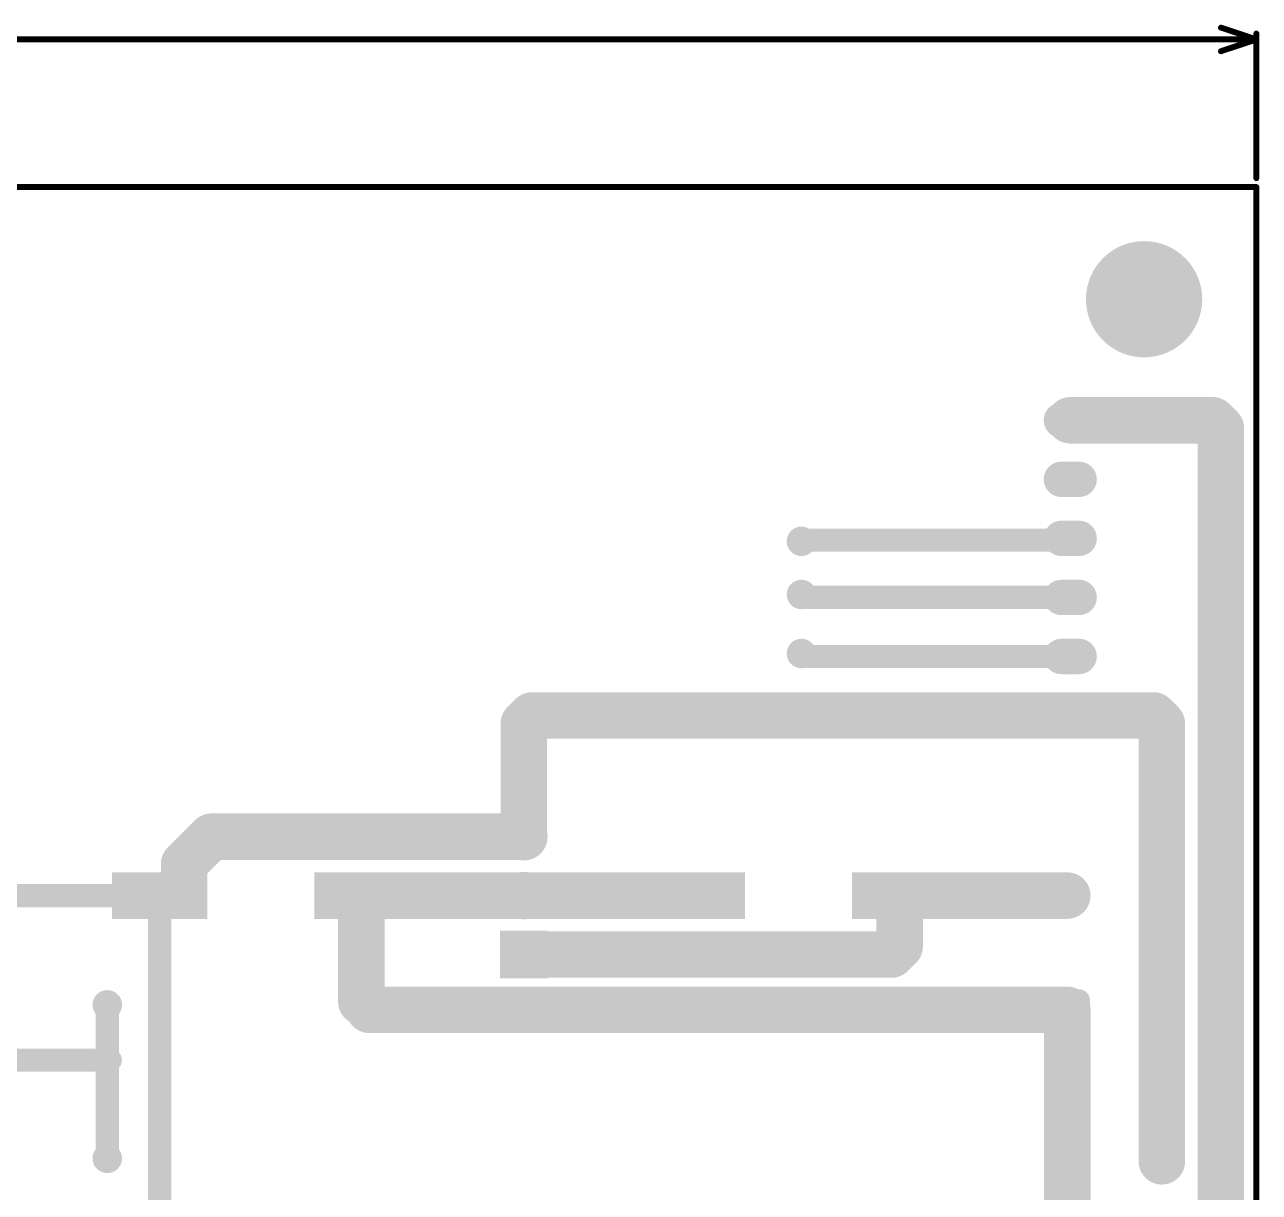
# Model space of a CAD drawing. Header units: millimetres. Extents: x 27 to 180, y 43 to 150.
# Drawn here: x 126.8 to 179.8, y 99.6 to 149.9 of the extents above; entities that cross this region are included whole.
import ezdxf

# ---------------------------------------------------------------- set-up
doc = ezdxf.new("R2010")
doc.units = ezdxf.units.MM
for name, color, linetype in [('BottomLayer', 5, 'Continuous'), ('Mechanical1', 6, 'Continuous'), ('MultiLayer', 9, 'Continuous'), ('PadHoleLayer', 156, 'Continuous'), ('ViaHoleLayer', 16, 'Continuous')]:
    doc.layers.add(name, color=color, linetype=linetype)

# ---------------------------------------------------------------- blocks, each defined once
blk = doc.blocks.new('ON_S_____________TO220B03_MFG_18')
at = {"layer": 'BottomLayer'}
blk.add_hatch(color=5, dxfattribs=at).paths.add_polyline_path([(-1.565, 3.56), (0.485, 3.56), (0.485, 1.51), (-1.565, 1.51)])
h = blk.add_hatch(color=5, dxfattribs=at)
edge = h.paths.add_edge_path()
edge.add_arc((-0.54, 0), 1.025, 0, 360)
h = blk.add_hatch(color=5, dxfattribs=at)
edge = h.paths.add_edge_path()
edge.add_arc((-0.54, -2.535), 1.025, 0, 360)
at = {"layer": 'MultiLayer'}
blk.add_hatch(color=9, dxfattribs=at).paths.add_polyline_path([(-1.565, 3.56), (0.485, 3.56), (0.485, 1.51), (-1.565, 1.51)])
h = blk.add_hatch(color=9, dxfattribs=at)
edge = h.paths.add_edge_path()
edge.add_arc((-0.54, 0), 1.025, 0, 360)
h = blk.add_hatch(color=9, dxfattribs=at)
edge = h.paths.add_edge_path()
edge.add_arc((-0.54, -2.535), 1.025, 0, 360)
at = {"layer": 'PadHoleLayer'}
h = blk.add_hatch(color=156, dxfattribs=at)
edge = h.paths.add_edge_path()
edge.add_arc((-0.54, 2.535), 0.675, 0, 360)
h = blk.add_hatch(color=156, dxfattribs=at)
edge = h.paths.add_edge_path()
edge.add_arc((-0.54, 0), 0.675, 0, 360)
h = blk.add_hatch(color=156, dxfattribs=at)
edge = h.paths.add_edge_path()
edge.add_arc((-0.54, -2.535), 0.675, 0, 360)
blk = doc.blocks.new('2_54_C___________6_B_68')
at = {"layer": 'BottomLayer'}
blk.add_hatch(color=5, dxfattribs=at).paths.add_polyline_path([(-0.508, 1.27), (1.016, 1.27), (1.016, -1.016), (-0.508, -1.016)])
h = blk.add_hatch(color=5, dxfattribs=at)
edge = h.paths.add_edge_path()
edge.add_arc((2.794, -0.254), 0.762, 180, 360)
edge.add_line((3.556, -0.254), (3.556, 0.508))
edge.add_arc((2.794, 0.508), 0.762, 0, 180)
edge.add_line((2.032, 0.508), (2.032, -0.254))
h = blk.add_hatch(color=5, dxfattribs=at)
edge = h.paths.add_edge_path()
edge.add_arc((5.334, -0.254), 0.762, 180, 360)
edge.add_line((6.096, -0.254), (6.096, 0.508))
edge.add_arc((5.334, 0.508), 0.762, 0, 180)
edge.add_line((4.572, 0.508), (4.572, -0.254))
h = blk.add_hatch(color=5, dxfattribs=at)
edge = h.paths.add_edge_path()
edge.add_arc((7.874, -0.254), 0.762, 180, 360)
edge.add_line((8.636, -0.254), (8.636, 0.508))
edge.add_arc((7.874, 0.508), 0.762, 0, 180)
edge.add_line((7.112, 0.508), (7.112, -0.254))
h = blk.add_hatch(color=5, dxfattribs=at)
edge = h.paths.add_edge_path()
edge.add_arc((10.414, -0.254), 0.762, 180, 360)
edge.add_line((11.176, -0.254), (11.176, 0.508))
edge.add_arc((10.414, 0.508), 0.762, 0, 180)
edge.add_line((9.652, 0.508), (9.652, -0.254))
h = blk.add_hatch(color=5, dxfattribs=at)
edge = h.paths.add_edge_path()
edge.add_arc((12.954, -0.254), 0.762, 180, 360)
edge.add_line((13.716, -0.254), (13.716, 0.508))
edge.add_arc((12.954, 0.508), 0.762, 0, 180)
edge.add_line((12.192, 0.508), (12.192, -0.254))
at = {"layer": 'MultiLayer'}
blk.add_hatch(color=9, dxfattribs=at).paths.add_polyline_path([(-0.508, 1.27), (1.016, 1.27), (1.016, -1.016), (-0.508, -1.016)])
h = blk.add_hatch(color=9, dxfattribs=at)
edge = h.paths.add_edge_path()
edge.add_arc((2.794, -0.254), 0.762, 180, 360)
edge.add_line((3.556, -0.254), (3.556, 0.508))
edge.add_arc((2.794, 0.508), 0.762, 0, 180)
edge.add_line((2.032, 0.508), (2.032, -0.254))
h = blk.add_hatch(color=9, dxfattribs=at)
edge = h.paths.add_edge_path()
edge.add_arc((5.334, -0.254), 0.762, 180, 360)
edge.add_line((6.096, -0.254), (6.096, 0.508))
edge.add_arc((5.334, 0.508), 0.762, 0, 180)
edge.add_line((4.572, 0.508), (4.572, -0.254))
h = blk.add_hatch(color=9, dxfattribs=at)
edge = h.paths.add_edge_path()
edge.add_arc((7.874, -0.254), 0.762, 180, 360)
edge.add_line((8.636, -0.254), (8.636, 0.508))
edge.add_arc((7.874, 0.508), 0.762, 0, 180)
edge.add_line((7.112, 0.508), (7.112, -0.254))
h = blk.add_hatch(color=9, dxfattribs=at)
edge = h.paths.add_edge_path()
edge.add_arc((10.414, -0.254), 0.762, 180, 360)
edge.add_line((11.176, -0.254), (11.176, 0.508))
edge.add_arc((10.414, 0.508), 0.762, 0, 180)
edge.add_line((9.652, 0.508), (9.652, -0.254))
h = blk.add_hatch(color=9, dxfattribs=at)
edge = h.paths.add_edge_path()
edge.add_arc((12.954, -0.254), 0.762, 180, 360)
edge.add_line((13.716, -0.254), (13.716, 0.508))
edge.add_arc((12.954, 0.508), 0.762, 0, 180)
edge.add_line((12.192, 0.508), (12.192, -0.254))
at = {"layer": 'PadHoleLayer'}
h = blk.add_hatch(color=156, dxfattribs=at)
edge = h.paths.add_edge_path()
edge.add_arc((0.254, 0.127), 0.508, 0, 360)
h = blk.add_hatch(color=156, dxfattribs=at)
edge = h.paths.add_edge_path()
edge.add_arc((2.794, 0.127), 0.508, 0, 360)
h = blk.add_hatch(color=156, dxfattribs=at)
edge = h.paths.add_edge_path()
edge.add_arc((5.334, 0.127), 0.508, 0, 360)
h = blk.add_hatch(color=156, dxfattribs=at)
edge = h.paths.add_edge_path()
edge.add_arc((7.874, 0.127), 0.508, 0, 360)
h = blk.add_hatch(color=156, dxfattribs=at)
edge = h.paths.add_edge_path()
edge.add_arc((10.414, 0.127), 0.508, 0, 360)
h = blk.add_hatch(color=156, dxfattribs=at)
edge = h.paths.add_edge_path()
edge.add_arc((12.954, 0.127), 0.508, 0, 360)
blk = doc.blocks.new('691101710002_73')
at = {"layer": 'BottomLayer'}
h = blk.add_hatch(color=5, dxfattribs=at)
edge = h.paths.add_edge_path()
edge.add_arc((-2.988, -0.013), 0.487, 90, 180)
edge.add_line((-3.475, -0.013), (-3.475, -0.988))
edge.add_arc((-2.988, -0.988), 0.487, 180, 270)
edge.add_line((-2.988, -1.475), (-2.013, -1.475))
edge.add_arc((-2.013, -0.988), 0.487, 270, 360)
edge.add_line((-1.525, -0.988), (-1.525, -0.013))
edge.add_arc((-2.013, -0.013), 0.487, 0, 90)
edge.add_line((-2.013, 0.475), (-2.988, 0.475))
h = blk.add_hatch(color=5, dxfattribs=at)
edge = h.paths.add_edge_path()
edge.add_arc((2.5, -0.5), 0.975, 0, 360)
at = {"layer": 'MultiLayer'}
h = blk.add_hatch(color=9, dxfattribs=at)
edge = h.paths.add_edge_path()
edge.add_arc((-2.988, -0.013), 0.487, 90, 180)
edge.add_line((-3.475, -0.013), (-3.475, -0.988))
edge.add_arc((-2.988, -0.988), 0.487, 180, 270)
edge.add_line((-2.988, -1.475), (-2.013, -1.475))
edge.add_arc((-2.013, -0.988), 0.487, 270, 360)
edge.add_line((-1.525, -0.988), (-1.525, -0.013))
edge.add_arc((-2.013, -0.013), 0.487, 0, 90)
edge.add_line((-2.013, 0.475), (-2.988, 0.475))
h = blk.add_hatch(color=9, dxfattribs=at)
edge = h.paths.add_edge_path()
edge.add_arc((2.5, -0.5), 0.975, 0, 360)
at = {"layer": 'PadHoleLayer'}
h = blk.add_hatch(color=156, dxfattribs=at)
edge = h.paths.add_edge_path()
edge.add_arc((-2.5, -0.5), 0.65, 0, 360)
h = blk.add_hatch(color=156, dxfattribs=at)
edge = h.paths.add_edge_path()
edge.add_arc((2.5, -0.5), 0.65, 0, 360)
blk = doc.blocks.new('EEEFK1V331P_B_78')
at = {"layer": 'BottomLayer'}
for points in [[(1, 6.4), (1, 2.3), (-1, 2.3), (-1, 6.4)], [(1, -2.3), (1, -6.4), (-1, -6.4), (-1, -2.3)]]:
    blk.add_hatch(color=5, dxfattribs=at).paths.add_polyline_path(points)
blk = doc.blocks.new('EEEFK1V331P_B_79')
at = {"layer": 'BottomLayer'}
for points in [[(1, 6.4), (1, 2.3), (-1, 2.3), (-1, 6.4)], [(1, -2.3), (1, -6.4), (-1, -6.4), (-1, -2.3)]]:
    blk.add_hatch(color=5, dxfattribs=at).paths.add_polyline_path(points)

msp = doc.modelspace()

# ---------------------------------------------------------------- hatches: boundary and pattern name
at = {"layer": 'BottomLayer'}
h = msp.add_hatch(color=5, dxfattribs=at)
edge = h.paths.add_edge_path()
edge.add_arc((174.879, 138.049), 2.5, 0, 360)
h = msp.add_hatch(color=5, dxfattribs=at)
edge = h.paths.add_edge_path()
edge.add_arc((160.147, 127.635), 0.635, 0, 360)
h = msp.add_hatch(color=5, dxfattribs=at)
edge = h.paths.add_edge_path()
edge.add_arc((160.147, 125.349), 0.635, 0, 360)
h = msp.add_hatch(color=5, dxfattribs=at)
edge = h.paths.add_edge_path()
edge.add_arc((160.147, 122.809), 0.635, 0, 360)
h = msp.add_hatch(color=5, dxfattribs=at)
edge = h.paths.add_edge_path()
edge.add_arc((168.656, 112.395), 0.635, 0, 360)
h = msp.add_hatch(color=5, dxfattribs=at)
edge = h.paths.add_edge_path()
edge.add_arc((130.302, 107.696), 0.635, 0, 360)
h = msp.add_hatch(color=5, dxfattribs=at)
edge = h.paths.add_edge_path()
edge.add_arc((141.351, 107.823), 0.635, 0, 360)
h = msp.add_hatch(color=5, dxfattribs=at)
edge = h.paths.add_edge_path()
edge.add_arc((130.302, 101.092), 0.635, 0, 360)
h = msp.add_hatch(color=5, dxfattribs=at)
edge = h.paths.add_edge_path()
edge.add_arc((175.641, 100.965), 0.635, 0, 360)
at = {"layer": 'PadHoleLayer'}
h = msp.add_hatch(color=156, dxfattribs=at)
edge = h.paths.add_edge_path()
edge.add_arc((174.879, 138.049), 1.5, 0, 360)
at = {"layer": 'ViaHoleLayer'}
h = msp.add_hatch(color=16, dxfattribs=at)
edge = h.paths.add_edge_path()
edge.add_arc((160.147, 127.635), 0.356, 0, 360)
h = msp.add_hatch(color=16, dxfattribs=at)
edge = h.paths.add_edge_path()
edge.add_arc((160.147, 125.349), 0.356, 0, 360)
h = msp.add_hatch(color=16, dxfattribs=at)
edge = h.paths.add_edge_path()
edge.add_arc((160.147, 122.809), 0.356, 0, 360)
h = msp.add_hatch(color=16, dxfattribs=at)
edge = h.paths.add_edge_path()
edge.add_arc((168.656, 112.395), 0.356, 0, 360)
h = msp.add_hatch(color=16, dxfattribs=at)
edge = h.paths.add_edge_path()
edge.add_arc((130.302, 107.696), 0.356, 0, 360)
h = msp.add_hatch(color=16, dxfattribs=at)
edge = h.paths.add_edge_path()
edge.add_arc((141.351, 107.823), 0.356, 0, 360)
h = msp.add_hatch(color=16, dxfattribs=at)
edge = h.paths.add_edge_path()
edge.add_arc((130.302, 101.092), 0.356, 0, 360)
h = msp.add_hatch(color=16, dxfattribs=at)
edge = h.paths.add_edge_path()
edge.add_arc((175.641, 100.965), 0.356, 0, 360)

# ---------------------------------------------------------------- linework, layer by layer
at = {"layer": 'BottomLayer'}
for points, const_width in [([(171.704, 132.842), (177.83, 132.842)], 2), ([(177.83, 132.842), (178.181, 132.491)], 2), ([(178.181, 98.171), (178.181, 132.491)], 2), ([(160.147, 127.635), (160.199, 127.687)], 1), ([(160.199, 127.687), (171.629, 127.687)], 1), ([(171.629, 127.687), (171.704, 127.762)], 1), ([(160.147, 125.349), (160.22, 125.349)], 1), ([(160.22, 125.349), (160.347, 125.222)], 1), ([(160.347, 125.222), (171.704, 125.222)], 1), ([(160.147, 122.809), (160.22, 122.809)], 1), ([(160.22, 122.809), (160.347, 122.682)], 1), ([(160.347, 122.682), (171.704, 122.682)], 1), ([(148.209, 119.791), (148.56, 120.142)], 2), ([(148.56, 120.142), (171.704, 120.142)], 2), ([(171.704, 120.142), (175.29, 120.142)], 2), ([(175.29, 120.142), (175.641, 119.791)], 2), ([(148.209, 114.93), (148.209, 119.791)], 2), ([(175.641, 100.965), (175.641, 119.791)], 2), ([(133.606, 113.758), (134.778, 114.93)], 2), ([(134.778, 114.93), (148.209, 114.93)], 2), ([(133.606, 112.395), (133.606, 113.758)], 2), ([(132.556, 112.395), (133.606, 112.395)], 2), ([(141.224, 107.833), (141.224, 112.363)], 2), ([(141.256, 112.395), (148.209, 112.395)], 2), ([(148.209, 112.395), (155.448, 112.395)], 2), ([(164.37, 112.395), (168.656, 112.395)], 2), ([(164.37, 110.211), (164.37, 112.395)], 2), ([(168.656, 112.395), (171.577, 112.395)], 2), ([(123.141, 112.395), (132.556, 112.395)], 1), ([(132.556, 93.726), (132.556, 112.395)], 1), ([(141.224, 112.363), (141.256, 112.395)], 1), ([(164.019, 109.86), (164.37, 110.211)], 2), ([(148.209, 109.86), (164.019, 109.86)], 2), ([(141.575, 107.482), (171.569, 107.482)], 2), ([(141.224, 107.833), (141.575, 107.482)], 1), ([(171.577, 98.298), (171.577, 107.474)], 2), ([(130.302, 101.092), (130.302, 107.696)], 1), ([(122.555, 105.318), (130.429, 105.318)], 1)]:
    msp.add_lwpolyline(points, dxfattribs=dict(at, const_width=const_width))
for points, const_width in [([(171.204, 132.842, 1), (172.204, 132.842, 1)], 1), ([(177.33, 132.842, 1), (178.33, 132.842, 1)], 1), ([(177.33, 132.842, 1), (178.33, 132.842, 1)], 1), ([(177.681, 132.491, 1), (178.681, 132.491, 1)], 1), ([(177.681, 132.491, 1), (178.681, 132.491, 1)], 1), ([(159.897, 127.635, 1), (160.397, 127.635, 1)], 0.5), ([(159.949, 127.687, 1), (160.449, 127.687, 1)], 0.5), ([(159.949, 127.687, 1), (160.449, 127.687, 1)], 0.5), ([(171.379, 127.687, 1), (171.879, 127.687, 1)], 0.5), ([(171.379, 127.687, 1), (171.879, 127.687, 1)], 0.5), ([(171.454, 127.762, 1), (171.954, 127.762, 1)], 0.5), ([(159.897, 125.349, 1), (160.397, 125.349, 1)], 0.5), ([(159.97, 125.349, 1), (160.47, 125.349, 1)], 0.5), ([(159.97, 125.349, 1), (160.47, 125.349, 1)], 0.5), ([(160.097, 125.222, 1), (160.597, 125.222, 1)], 0.5), ([(160.097, 125.222, 1), (160.597, 125.222, 1)], 0.5), ([(171.454, 125.222, 1), (171.954, 125.222, 1)], 0.5), ([(159.897, 122.809, 1), (160.397, 122.809, 1)], 0.5), ([(159.97, 122.809, 1), (160.47, 122.809, 1)], 0.5), ([(159.97, 122.809, 1), (160.47, 122.809, 1)], 0.5), ([(160.097, 122.682, 1), (160.597, 122.682, 1)], 0.5), ([(160.097, 122.682, 1), (160.597, 122.682, 1)], 0.5), ([(171.454, 122.682, 1), (171.954, 122.682, 1)], 0.5), ([(148.06, 120.142, 1), (149.06, 120.142, 1)], 1), ([(148.06, 120.142, 1), (149.06, 120.142, 1)], 1), ([(171.204, 120.142, 1), (172.204, 120.142, 1)], 1), ([(171.204, 120.142, 1), (172.204, 120.142, 1)], 1), ([(174.79, 120.142, 1), (175.79, 120.142, 1)], 1), ([(174.79, 120.142, 1), (175.79, 120.142, 1)], 1), ([(147.709, 119.791, 1), (148.709, 119.791, 1)], 1), ([(147.709, 119.791, 1), (148.709, 119.791, 1)], 1), ([(175.141, 119.791, 1), (176.141, 119.791, 1)], 1), ([(175.141, 119.791, 1), (176.141, 119.791, 1)], 1), ([(134.278, 114.93, 1), (135.278, 114.93, 1)], 1), ([(134.278, 114.93, 1), (135.278, 114.93, 1)], 1), ([(147.709, 114.93, 1), (148.709, 114.93, 1)], 1), ([(147.709, 114.93, 1), (148.709, 114.93, 1)], 1), ([(133.106, 113.758, 1), (134.106, 113.758, 1)], 1), ([(133.106, 113.758, 1), (134.106, 113.758, 1)], 1), ([(132.056, 112.395, 1), (133.056, 112.395, 1)], 1), ([(133.106, 112.395, 1), (134.106, 112.395, 1)], 1), ([(133.106, 112.395, 1), (134.106, 112.395, 1)], 1), ([(140.724, 112.363, 1), (141.724, 112.363, 1)], 1), ([(140.756, 112.395, 1), (141.756, 112.395, 1)], 1), ([(147.709, 112.395, 1), (148.709, 112.395, 1)], 1), ([(147.709, 112.395, 1), (148.709, 112.395, 1)], 1), ([(154.948, 112.395, 1), (155.948, 112.395, 1)], 1), ([(163.87, 112.395, 1), (164.87, 112.395, 1)], 1), ([(163.87, 112.395, 1), (164.87, 112.395, 1)], 1), ([(168.156, 112.395, 1), (169.156, 112.395, 1)], 1), ([(168.156, 112.395, 1), (169.156, 112.395, 1)], 1), ([(171.077, 112.395, 1), (172.077, 112.395, 1)], 1), ([(132.306, 112.395, 1), (132.806, 112.395, 1)], 0.5), ([(132.306, 112.395, 1), (132.806, 112.395, 1)], 0.5), ([(140.974, 112.363, 1), (141.474, 112.363, 1)], 0.5), ([(141.006, 112.395, 1), (141.506, 112.395, 1)], 0.5), ([(163.87, 110.211, 1), (164.87, 110.211, 1)], 1), ([(163.87, 110.211, 1), (164.87, 110.211, 1)], 1), ([(147.709, 109.86, 1), (148.709, 109.86, 1)], 1), ([(163.519, 109.86, 1), (164.519, 109.86, 1)], 1), ([(163.519, 109.86, 1), (164.519, 109.86, 1)], 1), ([(140.724, 107.833, 1), (141.724, 107.833, 1)], 1), ([(141.075, 107.482, 1), (142.075, 107.482, 1)], 1), ([(140.974, 107.833, 1), (141.474, 107.833, 1)], 0.5), ([(171.069, 107.482, 1), (172.069, 107.482, 1)], 1), ([(171.077, 107.474, 1), (172.077, 107.474, 1)], 1), ([(130.052, 107.696, 1), (130.552, 107.696, 1)], 0.5), ([(141.325, 107.482, 1), (141.825, 107.482, 1)], 0.5), ([(130.179, 105.318, 1), (130.679, 105.318, 1)], 0.5), ([(175.141, 100.965, 1), (176.141, 100.965, 1)], 1), ([(130.052, 101.092, 1), (130.552, 101.092, 1)], 0.5)]:
    msp.add_lwpolyline(points, format="xyb", close=True, dxfattribs=dict(at, const_width=const_width))
at = {"layer": 'Mechanical1', "const_width": 0.254}
for points in [[(178.181, 149.733), (179.705, 149.225)], [(108.901, 149.225), (179.705, 149.225)], [(178.181, 148.717), (179.705, 149.225)], [(179.705, 143.256), (179.705, 149.479)], [(29.718, 142.875), (179.705, 142.875)], [(179.705, 42.799), (179.705, 142.875)]]:
    msp.add_lwpolyline(points, dxfattribs=at)
at = {"layer": 'Mechanical1', "const_width": 0.127}
for points in [[(178.118, 149.733, 1), (178.244, 149.733, 1)], [(179.642, 149.479, 1), (179.768, 149.479, 1)], [(179.642, 149.225, 1), (179.768, 149.225, 1)], [(179.642, 149.225, 1), (179.768, 149.225, 1)], [(179.642, 149.225, 1), (179.768, 149.225, 1)], [(178.118, 148.717, 1), (178.244, 148.717, 1)], [(179.642, 143.256, 1), (179.768, 143.256, 1)], [(179.642, 142.875, 1), (179.768, 142.875, 1)], [(179.642, 142.875, 1), (179.768, 142.875, 1)]]:
    msp.add_lwpolyline(points, format="xyb", close=True, dxfattribs=at)

# ---------------------------------------------------------------- block references
for name, p, rotation in [('2_54_C___________6_B_68', (171.831, 119.888), 90), ('ON_S_____________TO220B03_MFG_18', (147.669, 112.395), 180), ('EEEFK1V331P_B_79', (136.906, 112.395), 90), ('EEEFK1V331P_B_78', (160.02, 112.395), 270), ('691101710002_73', (171.077, 109.895), 90)]:
    msp.add_blockref(name, p, dxfattribs=dict(rotation=rotation))

doc.saveas('drawing.dxf')
